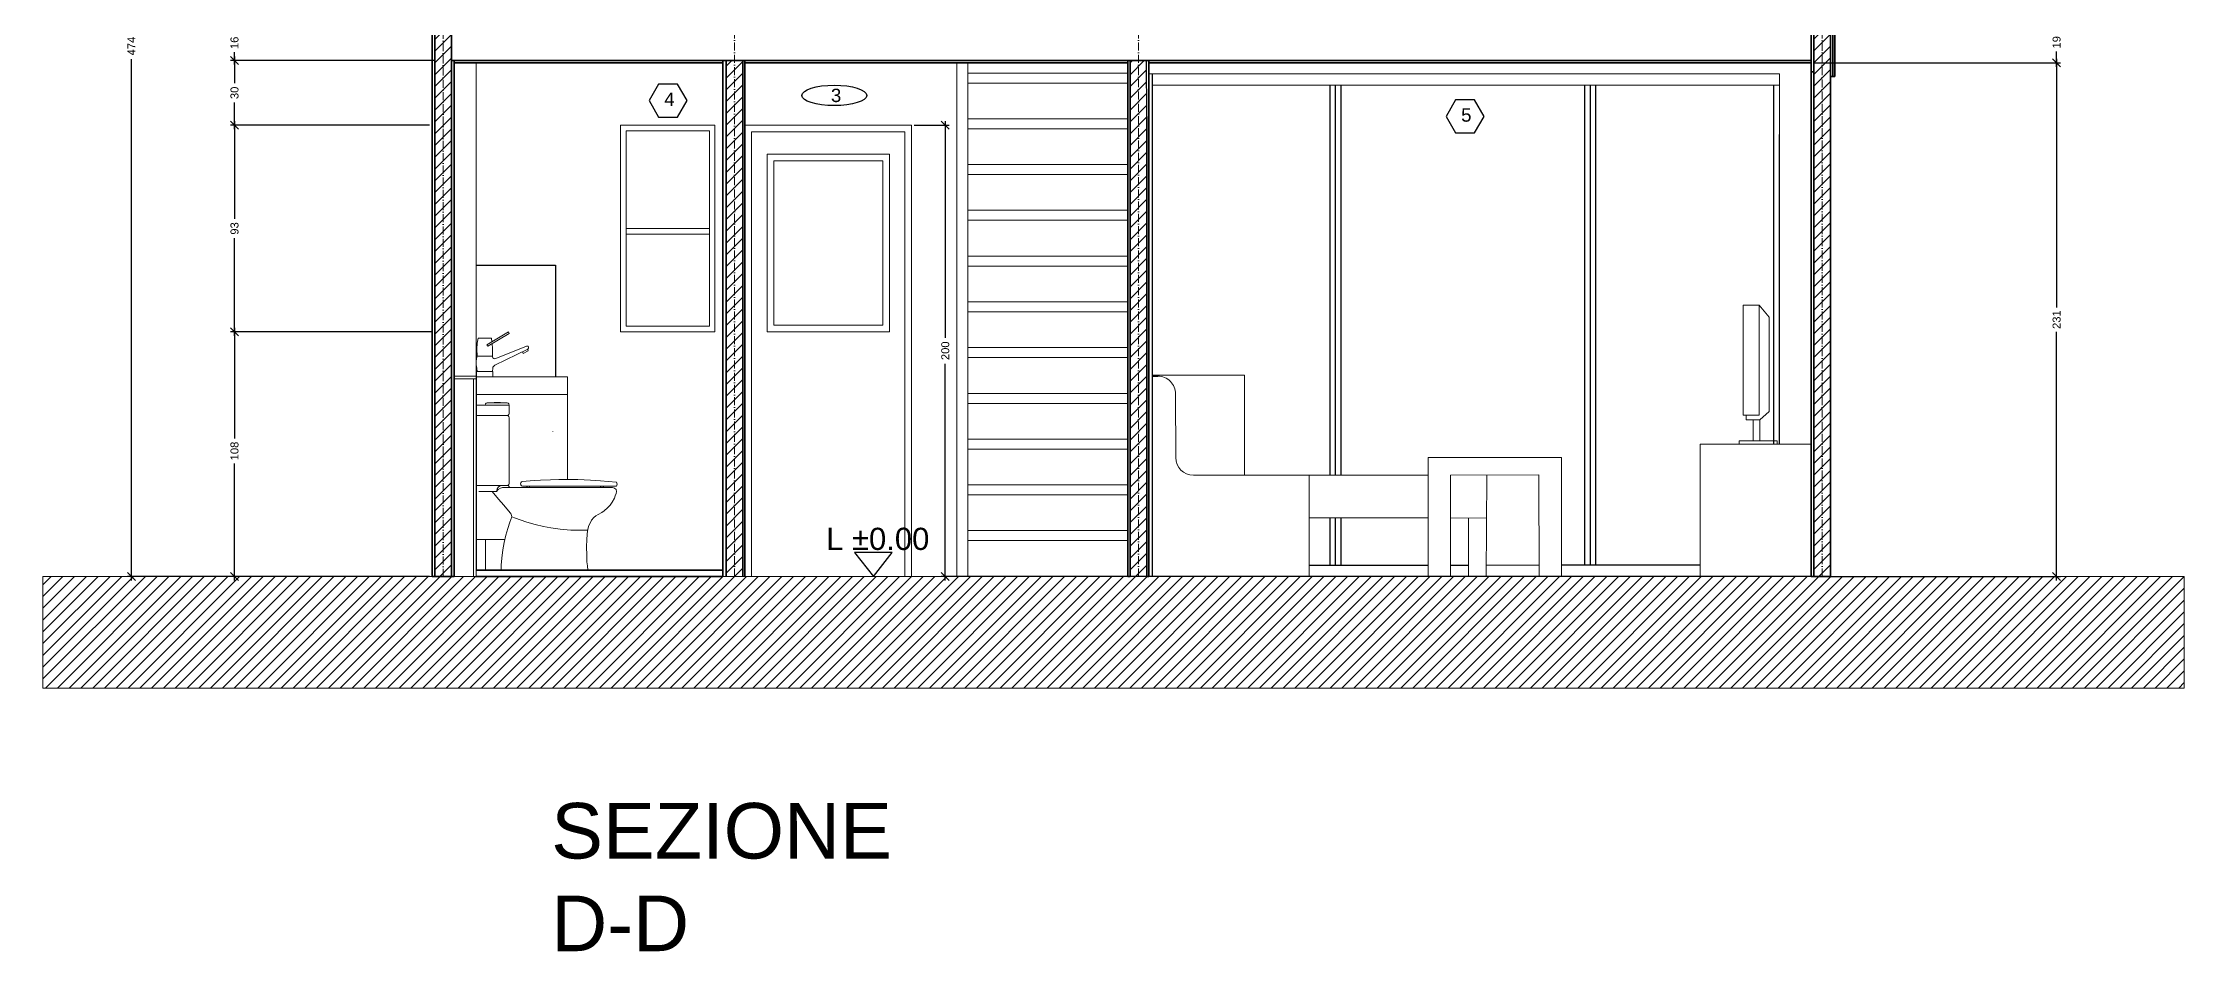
# Model space of a CAD drawing. Header units: inches. Extents: x 688 to 2880, y 906 to 1934.
# Drawn here: x 688 to 1651, y 906 to 1315 of the extents above; entities that cross this region are included whole.
import ezdxf

# ---------------------------------------------------------------- set-up
doc = ezdxf.new("R2010")
doc.units = ezdxf.units.IN
doc.header["$MEASUREMENT"] = 0
doc.linetypes.add('ACAD_ISO10W100', pattern=[18, 12, -3, 0, -3])
for name, color, linetype, lineweight in [('ARREDI', 8, 'Continuous', 18), ('CAMPITURE', 7, 'Continuous', 25), ('INFISSI', 130, 'Continuous', 13), ('NUMERAZIONE', 30, 'Continuous', 25), ('quote nuove', 253, 'Continuous', 18), ('STRUTTURA', 7, 'Continuous', 35)]:
    doc.layers.add(name, color=color, linetype=linetype, lineweight=lineweight)
doc.styles.add('ARIAL', font='Arial.ttf')
doc.styles.get("Standard").update_dxf_attribs({"font": 'Arial.ttf'})
doc.dimstyles.new('TICK_36', dxfattribs={"dimtxt": 3.6, "dimasz": 3.6, "dimexe": 1.8, "dimexo": 1.2, "dimgap": 1.8, "dimtad": 0, "dimdec": 0, "dimzin": 0, "dimdsep": 46, "dimtxsty": 'ARIAL', "dimblk": 'OBLIQUE', "dimcen": 1.8, "dimdle": 1.8, "dimclrd": 256, "dimclrt": 256, "dimadec": 0, "dimazin": 0, "dimtfac": 1, "dimtdec": 0, "dimtmove": 1, "dimatfit": 3, "dimldrblk": 'OPEN90', "dimfxl": 1, "dimtfill": 1, "dimtolj": 1, "dimtzin": 0, "dimarcsym": 0})
pattern_1 = [(45, (-1832.2036, -2403.4926), (-2.6516504, 2.6516504), [])]

# ---------------------------------------------------------------- blocks, each defined once
blk = doc.blocks.new('4-rob-elev')
at = {"color": 0, "linetype": 'ByBlock'}
for p, q in [((0.87, 12.51), (9.26, 17.46)), ((1.2, 11.95), (9.59, 16.89)), ((9.59, 16.89), (9.26, 17.46)), ((-3.01, 10.77), (-2.91, 13.09)), ((-3, 8), (-3.01, 10.77)), ((-2.6, 15), (-2.91, 13.09)), ((2.6, 15), (-2.6, 15)), ((1.2, 11.95), (0.87, 12.51)), ((2.6, 15), (2.82, 13.66)), ((3.01, 10.77), (2.91, 13.09)), ((3, 8), (3.01, 10.77)), ((3.96, 4.53), (16.79, 10.77)), ((4.4, 7.11), (16.32, 11.95)), ((15.07, 9.11), (14.72, 9.76)), ((15.07, 9.11), (17.02, 10.11)), ((16.93, 11.97), (16.32, 11.95)), ((17.02, 10.11), (16.76, 10.75)), ((16.79, 10.77), (17.06, 11.15)), ((16.93, 11.97), (16.93, 11.97)), ((17.11, 11.56), (16.93, 11.97)), ((17.06, 11.15), (17.11, 11.56)), ((-3.05, 7.79), (-3.35, 6.07)), ((-3.35, 6.07), (-3.31, 4.62)), ((-3.31, 4.62), (-3.12, 3.32)), ((-3.2, 2), (3.2, 2)), ((-3.2, 2), (-3.2, 0)), ((-3.2, 0), (3.2, 0)), ((-3.12, 3.32), (-3, 2)), ((-3.05, 7.79), (-3, 8)), ((3, 8), (-3, 8)), ((3.05, 7.79), (3, 8)), ((3.12, 3.32), (3, 2)), ((3.2, 2), (3.2, 0))]:
    blk.add_line(p, q, dxfattribs=at)
for centre, radius, start, end in [((4.02, 8.04), 1, 194.28061, 292.13375), ((4.62, 3.18), 1.5, 115.93959, 174.62331)]:
    blk.add_arc(centre, radius, start, end, dxfattribs=at)
blk = doc.blocks.new('_Oblique')
at = {"color": 0, "linetype": 'ByBlock', "lineweight": -2}
blk.add_line((-0.5, -0.5), (0.5, 0.5), dxfattribs=at)
blk = doc.blocks.new('*D36')
at = {"layer": 'quote nuove', "linetype": 'ByBlock', "lineweight": -2, "transparency": 16777216}
for p, q in [((774.03, 1186.6), (774.03, 1136.81)), ((774.03, 1072.99), (774.03, 1125.6))]:
    blk.add_line(p, q, dxfattribs=at)
at = {"layer": 'quote nuove', "color": 0, "linetype": 'ByBlock', "lineweight": -2, "transparency": 16777216}
for p, q in [((862.93, 1184.8), (772.23, 1184.8)), ((861.73, 1074.79), (772.23, 1074.79))]:
    blk.add_line(p, q, dxfattribs=at)
at = {"layer": 'quote nuove', "linetype": 'ByBlock', "lineweight": -2, "transparency": 16777216, "xscale": 3.6, "yscale": 3.6, "zscale": 3.6}
for p, rotation in [((774.03, 1184.8), 90), ((774.03, 1074.79), 270)]:
    blk.add_blockref('_Oblique', p, dxfattribs=dict(at, rotation=rotation))
at = {"layer": 'quote nuove', "linetype": 'ByBlock', "transparency": 16777216, "insert": (774.03, 1131.2), "char_height": 3.6, "attachment_point": 5, "rotation": 90, "style": 'ARIAL', "bg_fill": 3, "box_fill_scale": 1.25, "bg_fill_color": 256, "bg_fill_true_color": 13158600, "bg_fill_transparency": 0}
blk.add_mtext('\\A1;108', dxfattribs=at)
blk = doc.blocks.new('_Open90')
at = {"color": 0, "linetype": 'ByBlock', "lineweight": -2}
for p, q in [((0, 0), (-1, 0)), ((-0.5, 0.5), (0, 0)), ((0, 0), (-0.5, -0.5))]:
    blk.add_line(p, q, dxfattribs=at)
blk = doc.blocks.new('*D37')
at = {"layer": 'quote nuove', "color": 0, "linetype": 'ByBlock', "lineweight": -2, "transparency": 16777216}
for p, q in [((861.73, 1277.8), (772.23, 1277.8)), ((862.93, 1184.8), (772.23, 1184.8))]:
    blk.add_line(p, q, dxfattribs=at)
at = {"layer": 'quote nuove', "linetype": 'ByBlock', "lineweight": -2, "transparency": 16777216}
for p, q in [((774.03, 1279.6), (774.03, 1235.66)), ((774.03, 1183), (774.03, 1226.95))]:
    blk.add_line(p, q, dxfattribs=at)
at = {"layer": 'quote nuove', "linetype": 'ByBlock', "lineweight": -2, "transparency": 16777216, "xscale": 3.6, "yscale": 3.6, "zscale": 3.6}
for p, rotation in [((774.03, 1277.8), 90), ((774.03, 1184.8), 270)]:
    blk.add_blockref('_Oblique', p, dxfattribs=dict(at, rotation=rotation))
at = {"layer": 'quote nuove', "linetype": 'ByBlock', "transparency": 16777216, "insert": (774.03, 1231.3), "char_height": 3.6, "attachment_point": 5, "rotation": 90, "style": 'ARIAL', "bg_fill": 3, "box_fill_scale": 1.25, "bg_fill_color": 256, "bg_fill_true_color": 13158600, "bg_fill_transparency": 0}
blk.add_mtext('\\A1;93', dxfattribs=at)
blk = doc.blocks.new('*D45')
at = {"layer": 'quote nuove', "color": 0, "linetype": 'ByBlock', "lineweight": -2, "transparency": 16777216}
for p, q in [((1079.93, 1277.8), (1095.68, 1277.8)), ((1491.03, 1074.79), (1092.08, 1074.79))]:
    blk.add_line(p, q, dxfattribs=at)
at = {"layer": 'quote nuove', "linetype": 'ByBlock', "lineweight": -2, "transparency": 16777216}
for p, q in [((1093.88, 1279.6), (1093.88, 1182.12)), ((1093.88, 1072.99), (1093.88, 1170.47))]:
    blk.add_line(p, q, dxfattribs=at)
at = {"layer": 'quote nuove', "linetype": 'ByBlock', "lineweight": -2, "transparency": 16777216, "xscale": 3.6, "yscale": 3.6, "zscale": 3.6}
for p, rotation in [((1093.88, 1277.8), 90), ((1093.88, 1074.79), 270)]:
    blk.add_blockref('_Oblique', p, dxfattribs=dict(at, rotation=rotation))
at = {"layer": 'quote nuove', "linetype": 'ByBlock', "transparency": 16777216, "insert": (1093.88, 1176.3), "char_height": 3.6, "attachment_point": 5, "rotation": 90, "style": 'ARIAL', "bg_fill": 3, "box_fill_scale": 1.25, "bg_fill_color": 256, "bg_fill_true_color": 13158600, "bg_fill_transparency": 0}
blk.add_mtext('\\A1;200', dxfattribs=at)
blk = doc.blocks.new('*D46')
at = {"layer": 'quote nuove', "color": 0, "linetype": 'ByBlock', "lineweight": -2, "transparency": 16777216}
for p, q in [((861.73, 1551.9), (725.84, 1551.9)), ((861.73, 1074.79), (725.84, 1074.79))]:
    blk.add_line(p, q, dxfattribs=at)
at = {"layer": 'quote nuove', "linetype": 'ByBlock', "lineweight": -2, "transparency": 16777216}
for p, q in [((727.64, 1553.7), (727.64, 1319.2)), ((727.64, 1072.99), (727.64, 1307.49))]:
    blk.add_line(p, q, dxfattribs=at)
at = {"layer": 'quote nuove', "linetype": 'ByBlock', "lineweight": -2, "transparency": 16777216, "xscale": 3.6, "yscale": 3.6, "zscale": 3.6}
for p, rotation in [((727.64, 1551.9), 90), ((727.64, 1074.79), 270)]:
    blk.add_blockref('_Oblique', p, dxfattribs=dict(at, rotation=rotation))
at = {"layer": 'quote nuove', "linetype": 'ByBlock', "transparency": 16777216, "insert": (727.64, 1313.35), "char_height": 3.6, "attachment_point": 5, "rotation": 90, "style": 'ARIAL', "bg_fill": 3, "box_fill_scale": 1.25, "bg_fill_color": 256, "bg_fill_true_color": 13158600, "bg_fill_transparency": 0}
blk.add_mtext('\\A1;474', dxfattribs=at)
blk = doc.blocks.new('*D41')
at = {"layer": 'quote nuove', "color": 0, "linetype": 'ByBlock', "lineweight": -2, "transparency": 16777216}
for p, q in [((864.13, 1306.81), (772.23, 1306.81)), ((861.73, 1277.8), (772.23, 1277.8))]:
    blk.add_line(p, q, dxfattribs=at)
at = {"layer": 'quote nuove', "linetype": 'ByBlock', "lineweight": -2, "transparency": 16777216}
for p, q in [((774.03, 1308.61), (774.03, 1296.66)), ((774.03, 1276), (774.03, 1287.95))]:
    blk.add_line(p, q, dxfattribs=at)
at = {"layer": 'quote nuove', "linetype": 'ByBlock', "lineweight": -2, "transparency": 16777216, "xscale": 3.6, "yscale": 3.6, "zscale": 3.6}
for p, rotation in [((774.03, 1306.81), 90), ((774.03, 1277.8), 270)]:
    blk.add_blockref('_Oblique', p, dxfattribs=dict(at, rotation=rotation))
at = {"layer": 'quote nuove', "linetype": 'ByBlock', "transparency": 16777216, "insert": (774.03, 1292.31), "char_height": 3.6, "attachment_point": 5, "rotation": 90, "style": 'ARIAL', "bg_fill": 3, "box_fill_scale": 1.25, "bg_fill_color": 256, "bg_fill_true_color": 13158600, "bg_fill_transparency": 0}
blk.add_mtext('\\A1;30', dxfattribs=at)
blk = doc.blocks.new('*D42')
at = {"layer": 'quote nuove', "color": 0, "lineweight": -2, "transparency": 16777216}
for p, q in [((772.83, 1322.81), (772.23, 1322.81)), ((772.83, 1306.81), (772.23, 1306.81))]:
    blk.add_line(p, q, dxfattribs=at)
at = {"layer": 'quote nuove', "lineweight": -2, "transparency": 16777216}
for p, q in [((774.03, 1324.61), (774.03, 1319.02)), ((774.03, 1305.01), (774.03, 1310.61))]:
    blk.add_line(p, q, dxfattribs=at)
at = {"layer": 'quote nuove', "lineweight": -2, "transparency": 16777216, "xscale": 3.6, "yscale": 3.6, "zscale": 3.6}
for p, rotation in [((774.03, 1322.81), 90), ((774.03, 1306.81), 270)]:
    blk.add_blockref('_Oblique', p, dxfattribs=dict(at, rotation=rotation))
at = {"layer": 'quote nuove', "transparency": 16777216, "insert": (774.03, 1314.81), "char_height": 3.6, "attachment_point": 5, "rotation": 90, "style": 'ARIAL', "bg_fill": 3, "box_fill_scale": 1.25, "bg_fill_color": 256, "bg_fill_true_color": 13158600, "bg_fill_transparency": 0}
blk.add_mtext('\\A1;16', dxfattribs=at)
blk = doc.blocks.new('*D50')
at = {"layer": 'quote nuove', "color": 0, "lineweight": -2, "transparency": 16777216}
for p, q in [((1484.73, 1305.8), (1595.77, 1305.8)), ((1484.73, 1074.79), (1595.77, 1074.79))]:
    blk.add_line(p, q, dxfattribs=at)
at = {"layer": 'quote nuove', "lineweight": -2, "transparency": 16777216}
for p, q in [((1593.97, 1307.6), (1593.97, 1195.78)), ((1593.97, 1072.99), (1593.97, 1184.81))]:
    blk.add_line(p, q, dxfattribs=at)
at = {"layer": 'quote nuove', "lineweight": -2, "transparency": 16777216, "xscale": 3.6, "yscale": 3.6, "zscale": 3.6}
for p, rotation in [((1593.97, 1305.8), 90), ((1593.97, 1074.79), 270)]:
    blk.add_blockref('_Oblique', p, dxfattribs=dict(at, rotation=rotation))
at = {"layer": 'quote nuove', "transparency": 16777216, "insert": (1593.97, 1190.3), "char_height": 3.6, "attachment_point": 5, "rotation": 90, "style": 'ARIAL', "bg_fill": 3, "box_fill_scale": 1.25, "bg_fill_color": 256, "bg_fill_true_color": 13158600, "bg_fill_transparency": 0}
blk.add_mtext('\\A1;231', dxfattribs=at)
blk = doc.blocks.new('*D51')
at = {"layer": 'quote nuove', "color": 0, "lineweight": -2, "transparency": 16777216}
for p, q in [((1484.67, 1324.31), (1595.77, 1324.31)), ((1484.73, 1305.8), (1595.77, 1305.8))]:
    blk.add_line(p, q, dxfattribs=at)
at = {"layer": 'quote nuove', "lineweight": -2, "transparency": 16777216}
for p, q in [((1593.97, 1326.11), (1593.97, 1319.26)), ((1593.97, 1304), (1593.97, 1310.85))]:
    blk.add_line(p, q, dxfattribs=at)
at = {"layer": 'quote nuove', "lineweight": -2, "transparency": 16777216, "xscale": 3.6, "yscale": 3.6, "zscale": 3.6}
for p, rotation in [((1593.97, 1324.31), 90), ((1593.97, 1305.8), 270)]:
    blk.add_blockref('_Oblique', p, dxfattribs=dict(at, rotation=rotation))
at = {"layer": 'quote nuove', "transparency": 16777216, "insert": (1593.97, 1315.05), "char_height": 3.6, "attachment_point": 5, "rotation": 90, "style": 'ARIAL', "bg_fill": 3, "box_fill_scale": 1.25, "bg_fill_color": 256, "bg_fill_true_color": 13158600, "bg_fill_transparency": 0}
blk.add_mtext('\\A1;19', dxfattribs=at)

msp = doc.modelspace()

# ---------------------------------------------------------------- hatches: boundary and pattern name
at = {"layer": 'CAMPITURE'}
h = msp.add_hatch(dxfattribs=at)
h.set_pattern_fill('ANSI31', color=0, scale=30)
h.set_pattern_definition(pattern_1)
h.paths.add_polyline_path([(1180.86, 1691.21), (864.13, 1549.48), (864.13, 1540.8), (871.63, 1540.8), (872.83, 1540.8), (872.83, 1539.68), (1176.03, 1675.35), (1176.03, 1675.8), (1177.03, 1675.8), (1177.03, 1675.68), (1184.53, 1675.68), (1185.53, 1675.68), (1185.53, 1675.35), (1483.53, 1539.66), (1483.53, 1540.8), (1484.73, 1540.8), (1484.73, 1549.48), (1484.73, 1552.85)])
h.paths.add_polyline_path([(1492.23, 1548.95), (1484.73, 1548.95), (1484.73, 1074.79), (1492.23, 1074.79)])
h = msp.add_hatch(dxfattribs=at)
h.set_pattern_fill('ANSI31', color=0, scale=30)
h.set_pattern_definition(pattern_1)
h.paths.add_polyline_path([(871.63, 1540.8), (864.13, 1540.8), (864.13, 1074.58), (871.63, 1074.58), (871.63, 1322.8), (871.63, 1322.8)])
h = msp.add_hatch(dxfattribs=at)
h.set_pattern_fill('ANSI31', color=0, scale=30)
h.set_pattern_definition(pattern_1)
h.paths.add_polyline_path([(1002.73, 1306.82), (995.23, 1306.82), (995.23, 1074.79), (1002.73, 1074.79)])
h = msp.add_hatch(dxfattribs=at)
h.set_pattern_fill('ANSI31', color=0, scale=30)
h.set_pattern_definition(pattern_1)
h.paths.add_polyline_path([(1184.46, 1306.84), (1177.02, 1306.84), (1177.05, 1074.8), (1184.49, 1074.8)])

# ---------------------------------------------------------------- linework, layer by layer
at = {"layer": 'ARREDI'}
for p, q in [((882.73, 1164.8), (882.73, 1305.8)), ((1099.03, 1305.8), (1099.03, 1074.8)), ((1104.03, 1074.8), (1104.03, 1305.8)), ((1176.02, 1301.22), (1104.03, 1301.22)), ((1176.02, 1296.72), (1104.03, 1296.72)), ((1176.02, 1280.64), (1104.03, 1280.64)), ((1176.02, 1276.14), (1104.03, 1276.14)), ((1176.02, 1260.05), (1104.03, 1260.05)), ((1176.02, 1255.55), (1104.03, 1255.55)), ((1176.02, 1239.47), (1104.03, 1239.47)), ((1176.02, 1234.97), (1104.03, 1234.97)), ((1176.02, 1218.89), (1104.03, 1218.89)), ((1176.02, 1218.89), (1104.03, 1218.89)), ((1176.02, 1214.39), (1104.03, 1214.39)), ((1176.02, 1214.39), (1104.03, 1214.39)), ((1176.02, 1198.3), (1104.03, 1198.3)), ((1176.02, 1193.8), (1104.03, 1193.8)), ((1176.02, 1177.72), (1104.03, 1177.72)), ((1176.02, 1173.22), (1104.03, 1173.22)), ((882.73, 1164.8), (872.83, 1164.8)), ((882.73, 1163.6), (872.83, 1163.6)), ((881.53, 1074.58), (881.53, 1163.6)), ((882.73, 1074.8), (882.73, 1164.8)), ((882.91, 1156.6), (923.91, 1156.6)), ((1176.02, 1157.14), (1104.03, 1157.14)), ((1228.52, 1165.36), (1187.1, 1165.36)), ((1197.53, 1156.85), (1197.54, 1128.28)), ((1228.52, 1163.37), (1228.52, 1165.36)), ((1228.52, 1120.28), (1228.52, 1163.37)), ((883.19, 1147.14), (896.69, 1147.14)), ((886.81, 1151.88), (883.2, 1151.88)), ((886.95, 1152.36), (886.81, 1151.88)), ((886.81, 1151.88), (897.62, 1151.88)), ((887.31, 1152.71), (886.95, 1152.36)), ((887.76, 1152.83), (887.31, 1152.71)), ((890.8, 1152.83), (887.76, 1152.83)), ((893.66, 1153.02), (890.8, 1153.02)), ((890.8, 1153.02), (890.8, 1152.83)), ((890.8, 1152.83), (893.66, 1152.83)), ((893.66, 1152.83), (893.66, 1153.02)), ((896.67, 1152.83), (893.66, 1152.83)), ((897.12, 1152.71), (896.67, 1152.83)), ((896.68, 1147.13), (897.1, 1147.26)), ((897.1, 1147.01), (896.68, 1147.13)), ((897.1, 1147.26), (897.48, 1147.6)), ((897.48, 1146.67), (897.1, 1147.01)), ((897.48, 1152.36), (897.12, 1152.71)), ((897.62, 1151.89), (897.48, 1152.36)), ((897.48, 1147.6), (897.62, 1148.07)), ((897.62, 1148.07), (897.62, 1151.89)), ((1176.02, 1152.64), (1104.03, 1152.64)), ((897.62, 1146.19), (897.48, 1146.67)), ((897.62, 1116.63), (897.62, 1146.19)), ((917.23, 1140.14), (917.23, 1139.93)), ((1457.34, 1145.21), (1457.34, 1135.76)), ((1460.38, 1145.21), (1460.38, 1135.76)), ((1176.02, 1136.55), (1104.03, 1136.55)), ((1176.02, 1132.05), (1104.03, 1132.05)), ((908.82, 1117.93), (905.32, 1117.66)), ((911.78, 1118.09), (908.82, 1117.93)), ((916.19, 1118.28), (911.78, 1118.09)), ((920.03, 1118.38), (916.19, 1118.28)), ((923.38, 1118.41), (920.03, 1118.38)), ((928.54, 1118.33), (923.38, 1118.41)), ((934.23, 1118.06), (928.54, 1118.33)), ((938.66, 1117.76), (934.23, 1118.06)), ((1257.54, 1120.28), (1205.54, 1120.28)), ((1257.56, 1074.8), (1257.54, 1120.28)), ((1257.54, 1120.28), (1311.18, 1120.28)), ((1337.54, 1120.28), (1337.26, 1074.8)), ((883.19, 1115.69), (894.46, 1115.69)), ((883.97, 1113.01), (889.95, 1113.01)), ((889.95, 1113.01), (892.81, 1109.56)), ((889.95, 1113.01), (891.84, 1113.01)), ((892.27, 1114.25), (891.84, 1113.01)), ((892.62, 1113.93), (891.84, 1113.01)), ((892.78, 1115.06), (892.27, 1114.25)), ((892.62, 1113.93), (893.73, 1114.51)), ((893.6, 1115.47), (892.78, 1115.06)), ((892.81, 1109.56), (895.14, 1106.85)), ((894.46, 1115.69), (893.6, 1115.47)), ((893.73, 1114.51), (894.65, 1114.72)), ((894.46, 1115.69), (896.77, 1115.69)), ((897.75, 1114.72), (894.65, 1114.72)), ((896.76, 1115.68), (897.11, 1115.8)), ((897.24, 1115.56), (896.76, 1115.68)), ((897.11, 1115.8), (897.48, 1116.15)), ((897.6, 1115.21), (897.24, 1115.56)), ((897.48, 1116.15), (897.62, 1116.63)), ((897.75, 1114.72), (897.6, 1115.21)), ((906.02, 1114.72), (897.75, 1114.72)), ((897.75, 1114.72), (897.75, 1114.72)), ((902.83, 1116.91), (902.73, 1116.41)), ((902.73, 1116.41), (902.83, 1115.92)), ((903.16, 1117.3), (902.83, 1116.91)), ((902.83, 1115.92), (903.16, 1115.51)), ((903.65, 1117.51), (903.16, 1117.3)), ((903.16, 1115.51), (903.58, 1115.33)), ((903.58, 1115.33), (905.35, 1115.33)), ((905.32, 1117.66), (903.65, 1117.51)), ((940.2, 1115.33), (905.35, 1115.33)), ((905.35, 1115.33), (905.65, 1114.86)), ((905.65, 1114.86), (906.02, 1114.72)), ((939.55, 1114.72), (906.02, 1114.72)), ((906.31, 1114.72), (906.7, 1114.87)), ((906.7, 1114.87), (906.98, 1115.33)), ((938.84, 1114.86), (938.57, 1115.33)), ((942.18, 1117.46), (938.66, 1117.76)), ((939.21, 1114.72), (938.84, 1114.86)), ((939.55, 1114.72), (939.92, 1114.86)), ((944.15, 1114.72), (939.55, 1114.72)), ((939.92, 1114.86), (940.2, 1115.33)), ((940.2, 1115.33), (945.97, 1115.33)), ((945.88, 1117.16), (942.18, 1117.46)), ((943.01, 1106.81), (944, 1108.18)), ((944, 1108.18), (944.95, 1109.99)), ((945.05, 1114.52), (944.15, 1114.72)), ((944.95, 1109.99), (945.36, 1111.02)), ((945.69, 1113.89), (945.05, 1114.52)), ((945.36, 1111.02), (945.69, 1112.03)), ((945.95, 1113.02), (945.69, 1113.89)), ((945.69, 1112.03), (945.95, 1113.02)), ((946.19, 1116.3), (945.88, 1117.16)), ((945.97, 1115.33), (946.19, 1116.3)), ((1176.02, 1115.97), (1104.03, 1115.97)), ((1176.02, 1111.47), (1104.03, 1111.47)), ((895.14, 1106.85), (898.02, 1103.36)), ((897.86, 1099.2), (896.98, 1096.34)), ((898.87, 1101.65), (897.86, 1099.2)), ((898.02, 1103.36), (898.48, 1102.77)), ((898.48, 1102.77), (898.71, 1102.12)), ((898.71, 1102.12), (898.87, 1101.65)), ((898.87, 1101.65), (900.46, 1100.97)), ((900.46, 1100.97), (902.56, 1100.29)), ((902.56, 1100.29), (905.61, 1099.2)), ((905.61, 1099.2), (909.28, 1098.19)), ((933.48, 1097.76), (934.17, 1099.09)), ((934.17, 1099.09), (934.73, 1100.03)), ((934.73, 1100.03), (935.76, 1101.23)), ((935.76, 1101.23), (936.66, 1101.96)), ((936.66, 1101.96), (937.69, 1102.69)), ((937.69, 1102.69), (939.28, 1103.51)), ((939.28, 1103.51), (940.35, 1104.28)), ((940.35, 1104.28), (941.9, 1105.57)), ((941.9, 1105.57), (943.01, 1106.81)), ((882.91, 1091.44), (886.89, 1091.44)), ((886.89, 1091.44), (886.89, 1077.6)), ((886.89, 1091.44), (895.7, 1091.44)), ((895.36, 1090.09), (894.7, 1086.79)), ((896.17, 1093.33), (895.36, 1090.09)), ((896.98, 1096.34), (896.17, 1093.33)), ((909.28, 1098.19), (913.08, 1097.24)), ((913.08, 1097.24), (916.34, 1096.63)), ((916.34, 1096.63), (920.61, 1096.02)), ((920.61, 1096.02), (925.43, 1095.61)), ((925.43, 1095.61), (932.99, 1095.61)), ((932.36, 1088.37), (932.54, 1091.07)), ((932.54, 1091.07), (932.75, 1093.9)), ((932.75, 1093.9), (933.05, 1096.09)), ((933.05, 1096.09), (933.48, 1097.76)), ((1176.02, 1095.39), (1104.03, 1095.39)), ((1176.02, 1090.89), (1104.03, 1090.89)), ((894.26, 1083.04), (893.96, 1079.81)), ((893.96, 1079.81), (893.96, 1077.6)), ((894.7, 1086.79), (894.26, 1083.04)), ((932.49, 1084.03), (932.36, 1088.37)), ((932.62, 1081.37), (932.49, 1084.03)), ((932.79, 1079.49), (932.62, 1081.37)), ((933.05, 1077.6), (932.79, 1079.49))]:
    msp.add_line(p, q, dxfattribs=at)
at = {"layer": 'ARREDI', "lineweight": -2}
for p, q in [((882.73, 1214.8), (918.53, 1214.8)), ((918.53, 1214.8), (918.53, 1164.6)), ((1267.1, 1079.74), (1267.1, 1101.07)), ((1269.52, 1079.75), (1269.52, 1101.07)), ((1271.95, 1079.75), (1271.95, 1101.07)), ((1311.18, 1079.76), (1257.56, 1079.74)), ((1329.29, 1079.76), (1321.16, 1079.76)), ((1361.15, 1079.77), (1337.3, 1079.76))]:
    msp.add_line(p, q, dxfattribs=at)
at = {"layer": 'ARREDI', "lineweight": 0}
for p, q in [((1460.17, 1196.87), (1464.63, 1191.47)), ((1311.18, 1104.91), (1311.18, 1128.23)), ((1311.18, 1128.23), (1371.18, 1128.23)), ((1371.18, 1128.23), (1371.18, 1074.8)), ((1321.16, 1120.28), (1360.97, 1120.46)), ((1321.16, 1074.8), (1321.16, 1120.28)), ((1361.17, 1074.8), (1360.97, 1120.46)), ((1257.55, 1105.28), (1257.55, 1105.28)), ((1257.55, 1101.07), (1311.18, 1101.07)), ((1311.18, 1104.91), (1311.18, 1074.8)), ((1321.16, 1101.07), (1337.42, 1100.97)), ((1329.29, 1101.02), (1329.29, 1074.8))]:
    msp.add_line(p, q, dxfattribs=at)
at = {"layer": 'ARREDI', "linetype": 'Continuous'}
msp.add_line((1464.63, 1191.47), (1464.63, 1148.93), dxfattribs=at)
msp.add_lwpolyline([(1452.97, 1196.87), (1460.17, 1196.87), (1460.17, 1147.31), (1452.97, 1147.31)], close=True, dxfattribs=at)
at = {"layer": 'ARREDI'}
for points in [[(923.91, 1118.4), (923.91, 1164.6), (882.91, 1164.6), (882.91, 1077.6), (886.89, 1077.6)], [(1460.38, 1135.76), (1468.26, 1135.76), (1468.26, 1134.31), (1451.13, 1134.31), (1451.13, 1135.76), (1460.38, 1135.76)]]:
    msp.add_lwpolyline(points, dxfattribs=at)
at = {"layer": 'ARREDI', "linetype": 'Continuous'}
msp.add_lwpolyline([(1454.31, 1147.31), (1454.31, 1145.21), (1460.38, 1145.21), (1464.63, 1148.93)], dxfattribs=at)
at = {"layer": 'ARREDI'}
msp.add_lwpolyline([(1483.52, 1074.79), (1483.55, 1134.31), (1433.55, 1134.31), (1433.52, 1074.79)], close=True, dxfattribs=at)
for centre, start, end in [((1189.53, 1156.84), 0.02067, 90.38956), ((1205.54, 1128.28), 180.02067, 270)]:
    msp.add_arc(centre, 8, start, end, dxfattribs=at)
at = {"layer": 'INFISSI', "color": 4}
for p, q in [((1185.53, 1300.8), (1469.23, 1300.8)), ((1187.1, 1295.8), (1469.28, 1295.8)), ((1469.23, 1300.8), (1469.28, 1295.8)), ((1469.28, 1295.8), (1469.28, 1269.19)), ((1013.73, 1184.8), (1013.73, 1264.8)), ((1013.73, 1264.8), (1068.73, 1264.8)), ((1068.73, 1264.8), (1068.73, 1184.8)), ((1016.73, 1187.8), (1016.73, 1261.8)), ((1016.73, 1261.8), (1065.73, 1261.8)), ((1065.73, 1261.8), (1065.73, 1187.8)), ((1016.73, 1187.8), (1065.73, 1187.8)), ((1013.73, 1184.8), (1068.73, 1184.8))]:
    msp.add_line(p, q, dxfattribs=at)
at = {"layer": 'INFISSI', "color": 4, "lineweight": -2}
for p, q in [((1187.09, 1074.9), (1187.09, 1300.8)), ((1267.1, 1120.28), (1267.1, 1295.8)), ((1269.52, 1120.28), (1269.52, 1295.8)), ((1271.95, 1120.28), (1271.95, 1295.8)), ((1381.73, 1079.78), (1381.73, 1295.8)), ((1384.28, 1079.78), (1384.28, 1295.8)), ((1386.59, 1079.78), (1386.59, 1295.8)), ((1466.78, 1134.31), (1466.78, 1295.8)), ((1469.28, 1134.31), (1469.28, 1273.55)), ((1433.43, 1079.79), (1371.18, 1079.77))]:
    msp.add_line(p, q, dxfattribs=at)
at = {"layer": 'INFISSI', "color": 4}
for points in [[(990.23, 1184.8), (990.23, 1277.8), (947.73, 1277.8), (947.73, 1184.8), (990.23, 1184.8)], [(1003.73, 1277.8), (1003.73, 1277.8), (1078.73, 1277.8), (1078.73, 1074.8)], [(1006.73, 1074.8), (1006.73, 1274.8), (1075.73, 1274.8), (1075.73, 1074.8)], [(987.73, 1231.3), (950.23, 1231.3)], [(987.73, 1228.8), (950.23, 1228.8)]]:
    msp.add_lwpolyline(points, dxfattribs=at)
msp.add_lwpolyline([(987.73, 1187.3), (987.73, 1275.3), (950.23, 1275.3), (950.23, 1187.3)], close=True, dxfattribs=at)
at = {"layer": 'NUMERAZIONE'}
for points in [[(977.71, 1288.82), (973.43, 1296.23), (964.88, 1296.23), (960.61, 1288.82), (964.88, 1281.42), (973.43, 1281.42)], [(1336.31, 1281.7), (1332.04, 1289.11), (1323.49, 1289.11), (1319.21, 1281.7), (1323.49, 1274.3), (1332.04, 1274.3)], [(1053.08, 1085.54), (1061.53, 1074.8), (1069.98, 1085.54)]]:
    msp.add_lwpolyline(points, close=True, dxfattribs=at)
msp.add_ellipse((1043.9, 1291.17), major_axis=(14.61, 0), ratio=0.314087, dxfattribs=at)
at = {"layer": 'quote nuove', "color": 253, "linetype": 'ACAD_ISO10W100', "lineweight": 0, "ltscale": 0.3}
for p, q in [((867.88, 1074.58), (867.88, 1894.28)), ((999, 1074.8), (999, 1894.49)), ((1180.77, 1074.8), (1180.77, 1894.5)), ((1488.47, 1074.79), (1488.47, 1894.48))]:
    msp.add_line(p, q, dxfattribs=at)
at = {"layer": 'STRUTTURA'}
for p, q in [((993.81, 1306.8), (993.81, 1074.8)), ((995.23, 1306.8), (995.23, 1074.8)), ((1002.78, 1306.82), (1002.78, 1074.79)), ((1003.73, 1306.8), (1003.73, 1074.8)), ((1003.73, 1305.8), (1176.02, 1305.8)), ((1185.52, 1305.8), (1483.53, 1305.8)), ((1492.23, 1078.4), (1492.23, 1299.6)), ((1176.02, 1076.34), (1176.02, 1286.34)), ((1176.02, 1285.87), (1176.02, 1285.87)), ((871.63, 1214.8), (871.63, 1075.13)), ((1187.1, 1164.8), (1189.48, 1164.84)), ((1484.73, 1079.8), (1484.73, 1108.86)), ((882.73, 1077.6), (993.81, 1077.6)), ((993.81, 1074.8), (882.73, 1074.8)), ((1484.7, 1074.79), (1492.23, 1074.79)), ((1492.23, 1078.4), (1492.23, 1074.79))]:
    msp.add_line(p, q, dxfattribs=at)
at = {"layer": 'STRUTTURA', "lineweight": -2}
for p, q in [((1184.52, 1281.72), (1184.46, 1306.87)), ((1267.1, 1306.85), (1267.1, 1306.87)), ((1269.52, 1306.85), (1269.52, 1306.87)), ((1271.95, 1306.85), (1271.95, 1306.87)), ((1396.08, 1306.86), (1396.06, 1306.87)), ((1187.09, 1074.84), (1187.09, 1074.9))]:
    msp.add_line(p, q, dxfattribs=at)
at = {"layer": 'STRUTTURA'}
for points in [[(1492.23, 1074.79), (1484.73, 1074.79), (1484.73, 1548.95), (1492.23, 1548.95)], [(864.13, 1074.79), (871.63, 1074.79), (871.63, 1540.8), (864.13, 1540.8)], [(871.63, 1322.8), (1483.53, 1322.8), (1483.53, 1306.87), (871.63, 1306.87)], [(1483.53, 1322.8), (1484.73, 1322.8), (1484.73, 1301.8), (1483.53, 1301.8)]]:
    msp.add_lwpolyline(points, close=True, dxfattribs=at)
for points in [[(862.93, 1540.8), (862.93, 1074.79), (864.13, 1074.79), (864.13, 1540.8)], [(1493.23, 1326.4), (1493.23, 1299.6)], [(1494.23, 1326.4), (1494.23, 1299.6)], [(872.83, 1306.8), (872.83, 1074.79), (871.63, 1074.79), (871.63, 1306.8)], [(872.83, 1305.8), (993.81, 1305.8)], [(1177.02, 1281.72), (1177.02, 1074.8), (1176.02, 1074.8), (1176.02, 1306.84)], [(1177.02, 1306.84), (1177.02, 1281.72)], [(1184.52, 1281.72), (1184.52, 1074.79), (1185.52, 1074.79), (1185.52, 1306.84)], [(1483.52, 1301.8), (1483.52, 1074.79), (1484.73, 1074.79), (1484.73, 1301.8)], [(1494.23, 1299.6), (1492.23, 1299.6)]]:
    msp.add_lwpolyline(points, dxfattribs=at)

# ---------------------------------------------------------------- block references
at = {"layer": 'ARREDI', "xscale": 1.153141009408302, "yscale": 1.153141009408302, "zscale": 1.153141009408302}
msp.add_blockref('4-rob-elev', (886.6, 1164.6), dxfattribs=at)

# ---------------------------------------------------------------- texts
at = {"layer": 'NUMERAZIONE'}
msp.add_text('L ±0.00', height=9.989, dxfattribs=at).set_placement((1040.24, 1086.68))
at = {"layer": 'NUMERAZIONE', "ltscale": 0.1, "char_height": 6, "attachment_point": 1}
for s, width, insert in [('4', 0.5819, (967.38, 1292.47)), ('3', 6, (1042.4, 1294.18)), ('5', 0.5819, (1325.99, 1285.35))]:
    msp.add_mtext_dynamic_manual_height_columns(s, width=width, gutter_width=12.5, heights=[0], dxfattribs=dict(at, insert=insert))
at = {"layer": 'STRUTTURA', "ltscale": 0.1, "insert": (916.53, 972.87), "char_height": 25, "attachment_point": 1}
msp.add_mtext_dynamic_manual_height_columns('SEZIONE D-D', width=23.9932, gutter_width=12.5, heights=[0], dxfattribs=at)

# ---------------------------------------------------------------- next in the draw order: dimensions: what is measured, and where the dimension line sits
at = {"layer": 'quote nuove', "linetype": 'ByBlock'}
for base, p1, p2, text, picture, middle in [((1093.88, 1277.8), (1492.23, 1074.79), (1078.73, 1277.8), '200', '*D45', (1093.88, 1176.3)), ((774.03, 1074.79), (864.13, 1184.8), (862.93, 1074.79), '108', '*D36', (774.03, 1131.2))]:
    dim = msp.add_linear_dim(base=base, p1=p1, p2=p2, angle=90, text=text, dimstyle='TICK_36', dxfattribs=at)
    dim.commit()
    dim.dimension.update_dxf_attribs({"geometry": picture, "text_midpoint": middle, "dimtype": 160})

# ---------------------------------------------------------------- next in the draw order: dimensions: what is measured, and where the dimension line sits
dim = msp.add_linear_dim(base=(774.03, 1184.8), p1=(862.93, 1277.8), p2=(864.13, 1184.8), angle=90, dimstyle='TICK_36', dxfattribs=at)
dim.commit()
dim.dimension.update_dxf_attribs({"geometry": '*D37', "text_midpoint": (774.03, 1231.3)})

# ---------------------------------------------------------------- next in the draw order: dimensions: what is measured, and where the dimension line sits
dim = msp.add_linear_dim(base=(727.64, 1551.9), p1=(862.93, 1074.79), p2=(862.93, 1551.9), angle=90, text='474', dimstyle='TICK_36', dxfattribs=at)
dim.commit()
dim.dimension.update_dxf_attribs({"geometry": '*D46', "text_midpoint": (727.64, 1313.35), "dimtype": 160})

# ---------------------------------------------------------------- next in the draw order: hatches: boundary and pattern name
at = {"layer": 'CAMPITURE'}
h = msp.add_hatch(dxfattribs=at)
h.set_pattern_fill('ANSI31', color=0, scale=30)
h.set_pattern_definition(pattern_1)
h.paths.add_polyline_path([(687.76, 1074.79), (687.76, 1024.58), (1651.36, 1024.58), (1651.36, 1074.79)])

# ---------------------------------------------------------------- next in the draw order: linework, layer by layer
at = {"layer": 'ARREDI'}
msp.add_lwpolyline([(687.76, 1074.79), (1651.36, 1074.79), (1651.36, 1024.58), (687.76, 1024.58)], close=True, dxfattribs=at)

# ---------------------------------------------------------------- next in the draw order: dimensions: what is measured, and where the dimension line sits
at = {"layer": 'quote nuove', "linetype": 'ByBlock'}
dim = msp.add_linear_dim(base=(774.03, 1306.81), p1=(862.93, 1277.8), p2=(865.33, 1306.81), angle=90, text='30', dimstyle='TICK_36', dxfattribs=at)
dim.commit()
dim.dimension.update_dxf_attribs({"geometry": '*D41', "text_midpoint": (774.03, 1292.31), "dimtype": 160})

# ---------------------------------------------------------------- next in the draw order: dimensions: what is measured, and where the dimension line sits
at = {"layer": 'quote nuove'}
for base, p1, p2, picture, middle in [((774.03, 1306.81), (774.03, 1322.81), (774.03, 1306.81), '*D42', (774.03, 1314.81)), ((1593.97, 1074.79), (1483.53, 1305.8), (1483.53, 1074.79), '*D50', (1593.97, 1190.3))]:
    dim = msp.add_linear_dim(base=base, p1=p1, p2=p2, angle=90, dimstyle='TICK_36', dxfattribs=at)
    dim.commit()
    dim.dimension.update_dxf_attribs({"geometry": picture, "text_midpoint": middle})

# ---------------------------------------------------------------- next in the draw order: dimensions: what is measured, and where the dimension line sits
dim = msp.add_linear_dim(base=(1593.97, 1324.31), p1=(1483.53, 1305.8), p2=(1483.47, 1324.31), angle=90, dimstyle='TICK_36', dxfattribs=at)
dim.commit()
dim.dimension.update_dxf_attribs({"geometry": '*D51', "text_midpoint": (1593.97, 1315.05)})

doc.saveas('drawing.dxf')
